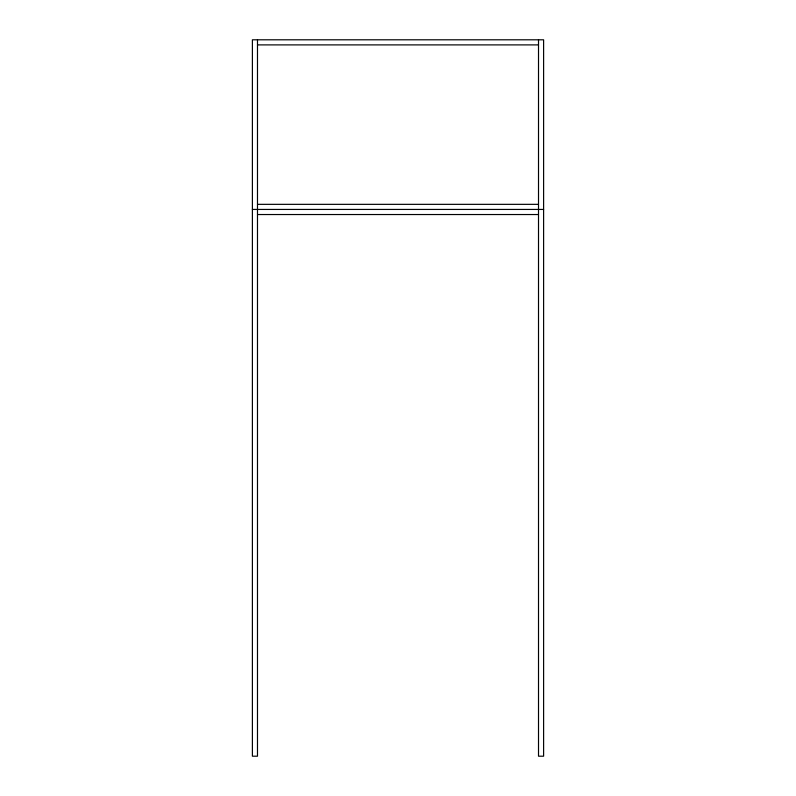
<?xml version="1.0" encoding="UTF-8"?>
<svg xmlns="http://www.w3.org/2000/svg" width="796" height="796" viewBox="0 0 796 796"><rect width="100%" height="100%" fill="white"/><g stroke="black" fill="none" stroke-linecap="round" stroke-linejoin="round"><path stroke-width="1.19" d="M257.486 44.894L538.514 44.894M257.486 204.343L538.514 204.343M252.392 209.438L543.608 209.438M257.486 214.532L538.514 214.532M538.514 39.8L538.514 756.2L543.608 756.2L543.608 39.8L252.392 39.8L252.392 756.2L257.486 756.2L257.486 39.8"/></g></svg>
